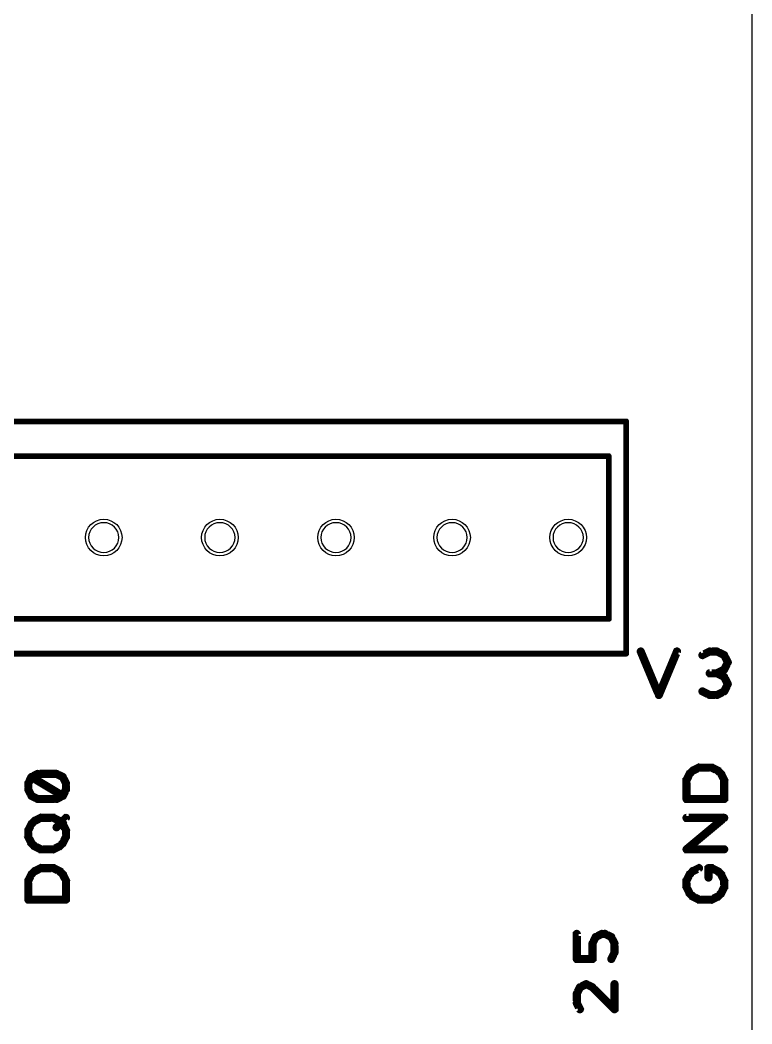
# Model space of a CAD drawing. Extents: x 1.5 to 98, y 12 to 104.4.
# Drawn here: x 81.99 to 98, y 60.48 to 82.44 of the extents above; entities that cross this region are included whole.
import ezdxf

# ---------------------------------------------------------------- set-up
doc = ezdxf.new("R2010")
doc.units = 0
doc.layers.get('0').update_dxf_attribs({"linetype": 'CONTINUOUS'})
for name, color, linetype in [('_BOARD', 254, 'CONTINUOUS'), ('_DRILL', 251, 'CONTINUOUS'), ('BOTTOM_SOLDER_MASK', 6, 'CONTINUOUS'), ('DOCUMENTATION1', 3, 'CONTINUOUS'), ('TOP_SILKSCREEN', 1, 'CONTINUOUS'), ('TOP_SOLDER_MASK', 2, 'CONTINUOUS')]:
    doc.layers.add(name, color=color, linetype=linetype)

# ---------------------------------------------------------------- blocks, each defined once
blk = doc.blocks.new('STYLE1')
at = {"const_width": 0.6}
blk.add_lwpolyline([(-0.3, 0, 1), (0.3, 0, 1)], format="xyb", close=True, dxfattribs=at)
blk = doc.blocks.new('_HOLE')
blk.add_circle((0, 0), 0.5)

msp = doc.modelspace()

# ---------------------------------------------------------------- linework, layer by layer
at = {"layer": '_BOARD', "color": 3}
msp.add_lwpolyline([(2.4, 12), (2.4, 104.4), (2.4, 104.4), (30.6, 104.4), (30.6, 104.4), (30.6, 98.4), (30.6, 98.4), (85.8, 98.4), (85.8, 98.4), (85.8, 104.4), (85.8, 104.4), (98, 104.4), (98, 104.4), (98, 12), (98, 12), (2.4, 12), (2.4, 12)], close=True, dxfattribs=at)
at = {"layer": 'DOCUMENTATION1', "color": 94}
msp.add_lwpolyline([(33.655, 73.66, 0.127, 0.127, 0), (95.25, 73.66, 0, 0, 0), (95.25, 73.66, 0.0635, 0.0635, 0), (95.25, 73.6282, 0.0635, 0.0635, 1), (95.25, 73.6918, 0, 0, 0), (95.2818, 73.66, 0.0635, 0.0635, 1), (95.2182, 73.66, 0, 0, 0), (95.25, 73.66, 0, 0, 0), (95.25, 73.66, 0.127, 0.127, 0), (95.25, 68.58, 0, 0, 0), (95.25, 68.58, 0.0635, 0.0635, 0), (95.2182, 68.58, 0.0635, 0.0635, 1), (95.2818, 68.58, 0, 0, 0), (95.25, 68.5482, 0.0635, 0.0635, 1), (95.25, 68.6118, 0, 0, 0), (95.25, 68.58, 0, 0, 0), (95.25, 68.58, 0.127, 0.127, 0), (33.655, 68.58, 0, 0, 0)], format="xyseb", dxfattribs=at)
at = {"layer": 'TOP_SILKSCREEN', "color": 135}
for points in [[(34.036, 72.898, 0.127, 0.127, 0), (94.869, 72.898, 0, 0, 0), (94.869, 72.898, 0.0635, 0.0635, 0), (94.869, 72.8662, 0.0635, 0.0635, 1), (94.869, 72.9298, 0, 0, 0), (94.9008, 72.898, 0.0635, 0.0635, 1), (94.8372, 72.898, 0, 0, 0), (94.869, 72.898, 0, 0, 0), (94.869, 72.898, 0.127, 0.127, 0), (94.869, 69.342, 0, 0, 0), (94.869, 69.342, 0.0635, 0.0635, 0), (94.8372, 69.342, 0.0635, 0.0635, 1), (94.9008, 69.342, 0, 0, 0), (94.869, 69.3102, 0.0635, 0.0635, 1), (94.869, 69.3738, 0, 0, 0), (94.869, 69.342, 0, 0, 0), (94.869, 69.342, 0.127, 0.127, 0), (34.036, 69.342, 0, 0, 0)], [(95.6086, 68.6447, 0.0889, 0.0889, 1), (95.5264, 68.6105, 0, 0, 0), (95.5675, 68.6276, 0, 0, 0), (95.5675, 68.6276, 0.1778, 0.1778, 0), (95.9644, 67.6751, 0.1778, 0.1778, 0), (95.9644, 67.6751, 0, 0, 0), (95.9644, 67.6751, 0.0889, 0.0889, 0), (95.9233, 67.658, 0.0889, 0.0889, 1), (96.0055, 67.6922, 0, 0, 0)], [(95.9233, 67.6922, 0.0889, 0.0889, 1), (96.0055, 67.658, 0, 0, 0), (95.9644, 67.6751, 0, 0, 0), (95.9644, 67.6751, 0.1778, 0.1778, 0), (96.3613, 68.6276, 0.1778, 0.1778, 0), (96.3613, 68.6276, 0, 0, 0), (96.3613, 68.6276, 0.0889, 0.0889, 0), (96.4024, 68.6105, 0.0889, 0.0889, 1), (96.3202, 68.6447, 0, 0, 0)], [(97.0955, 68.5878, 0.0889, 0.0889, 1), (97.0557, 68.6674, 0, 0, 0), (97.0756, 68.6276, 0, 0, 0), (97.0756, 68.6276, 0.1778, 0.1778, 0), (96.9169, 68.5483, 0.1778, 0.1778, 0), (96.9169, 68.5483, 0, 0, 0), (96.9169, 68.5483, 0.0889, 0.0889, 0), (96.897, 68.5881, 0.0889, 0.0889, 1), (96.9368, 68.5085, 0, 0, 0)], [(97.2344, 68.5831, 0.0889, 0.0889, 1), (97.2344, 68.6721, 0, 0, 0), (97.2344, 68.6276, 0, 0, 0), (97.2344, 68.6276, 0.1778, 0.1778, 0), (97.0756, 68.6276, 0.1778, 0.1778, 0), (97.0756, 68.6276, 0, 0, 0), (97.0756, 68.6276, 0.0889, 0.0889, 0), (97.0756, 68.6721, 0.0889, 0.0889, 1), (97.0756, 68.5831, 0, 0, 0)], [(97.3732, 68.5085, 0.0889, 0.0889, 1), (97.413, 68.5881, 0, 0, 0), (97.3931, 68.5483, 0, 0, 0), (97.3931, 68.5483, 0.1778, 0.1778, 0), (97.2344, 68.6276, 0.1778, 0.1778, 0), (97.2344, 68.6276, 0, 0, 0), (97.2344, 68.6276, 0.0889, 0.0889, 0), (97.2543, 68.6674, 0.0889, 0.0889, 1), (97.2145, 68.5878, 0, 0, 0)], [(97.4327, 68.3696, 0.0889, 0.0889, 1), (97.5123, 68.4094, 0, 0, 0), (97.4725, 68.3895, 0, 0, 0), (97.4725, 68.3895, 0.1778, 0.1778, 0), (97.3931, 68.5483, 0.1778, 0.1778, 0), (97.3931, 68.5483, 0, 0, 0), (97.3931, 68.5483, 0.0889, 0.0889, 0), (97.4329, 68.5682, 0.0889, 0.0889, 1), (97.3533, 68.5284, 0, 0, 0)], [(97.3533, 68.2507, 0.0889, 0.0889, 1), (97.4329, 68.2109, 0, 0, 0), (97.3931, 68.2308, 0, 0, 0), (97.3931, 68.2308, 0.1778, 0.1778, 0), (97.4725, 68.3895, 0.1778, 0.1778, 0), (97.4725, 68.3895, 0, 0, 0), (97.4725, 68.3895, 0.0889, 0.0889, 0), (97.5123, 68.3696, 0.0889, 0.0889, 1), (97.4327, 68.4094, 0, 0, 0)], [(97.2145, 68.1912, 0.0889, 0.0889, 1), (97.2543, 68.1116, 0, 0, 0), (97.2344, 68.1514, 0, 0, 0), (97.2344, 68.1514, 0.1778, 0.1778, 0), (97.3931, 68.2308, 0.1778, 0.1778, 0), (97.3931, 68.2308, 0, 0, 0), (97.3931, 68.2308, 0.0889, 0.0889, 0), (97.413, 68.191, 0.0889, 0.0889, 1), (97.3732, 68.2706, 0, 0, 0)], [(97.2344, 68.1069, 0.0889, 0.0889, 1), (97.2344, 68.1959, 0, 0, 0), (97.2344, 68.1514, 0, 0, 0), (97.2344, 68.1514, 0.1778, 0.1778, 0), (97.0756, 68.1514, 0.1778, 0.1778, 0), (97.0756, 68.1514, 0, 0, 0), (97.0756, 68.1514, 0.0889, 0.0889, 0), (97.0756, 68.1959, 0.0889, 0.0889, 1), (97.0756, 68.1069, 0, 0, 0)], [(97.3732, 68.0322, 0.0889, 0.0889, 1), (97.413, 68.1118, 0, 0, 0), (97.3931, 68.072, 0, 0, 0), (97.3931, 68.072, 0.1778, 0.1778, 0), (97.2344, 68.1514, 0.1778, 0.1778, 0), (97.2344, 68.1514, 0, 0, 0), (97.2344, 68.1514, 0.0889, 0.0889, 0), (97.2543, 68.1912, 0.0889, 0.0889, 1), (97.2145, 68.1116, 0, 0, 0)], [(97.4327, 67.8934, 0.0889, 0.0889, 1), (97.5123, 67.9332, 0, 0, 0), (97.4725, 67.9133, 0, 0, 0), (97.4725, 67.9133, 0.1778, 0.1778, 0), (97.3931, 68.072, 0.1778, 0.1778, 0), (97.3931, 68.072, 0, 0, 0), (97.3931, 68.072, 0.0889, 0.0889, 0), (97.4329, 68.0919, 0.0889, 0.0889, 1), (97.3533, 68.0521, 0, 0, 0)], [(96.9368, 67.7943, 0.0889, 0.0889, 1), (96.897, 67.7147, 0, 0, 0), (96.9169, 67.7545, 0, 0, 0), (96.9169, 67.7545, 0.1778, 0.1778, 0), (97.0756, 67.6751, 0.1778, 0.1778, 0), (97.0756, 67.6751, 0, 0, 0), (97.0756, 67.6751, 0.0889, 0.0889, 0), (97.0557, 67.6353, 0.0889, 0.0889, 1), (97.0955, 67.7149, 0, 0, 0)], [(97.2145, 67.7149, 0.0889, 0.0889, 1), (97.2543, 67.6353, 0, 0, 0), (97.2344, 67.6751, 0, 0, 0), (97.2344, 67.6751, 0.1778, 0.1778, 0), (97.3931, 67.7545, 0.1778, 0.1778, 0), (97.3931, 67.7545, 0, 0, 0), (97.3931, 67.7545, 0.0889, 0.0889, 0), (97.413, 67.7147, 0.0889, 0.0889, 1), (97.3732, 67.7943, 0, 0, 0)], [(97.3533, 67.7744, 0.0889, 0.0889, 1), (97.4329, 67.7346, 0, 0, 0), (97.3931, 67.7545, 0, 0, 0), (97.3931, 67.7545, 0.1778, 0.1778, 0), (97.4725, 67.9133, 0.1778, 0.1778, 0), (97.4725, 67.9133, 0, 0, 0), (97.4725, 67.9133, 0.0889, 0.0889, 0), (97.5123, 67.8934, 0.0889, 0.0889, 1), (97.4327, 67.9332, 0, 0, 0)], [(97.0756, 67.7196, 0.0889, 0.0889, 1), (97.0756, 67.6306, 0, 0, 0), (97.0756, 67.6751, 0, 0, 0), (97.0756, 67.6751, 0.1778, 0.1778, 0), (97.2344, 67.6751, 0.1778, 0.1778, 0), (97.2344, 67.6751, 0, 0, 0), (97.2344, 67.6751, 0.0889, 0.0889, 0), (97.2344, 67.6306, 0.0889, 0.0889, 1), (97.2344, 67.7196, 0, 0, 0)], [(96.606, 65.9815, 0.0889, 0.0889, 1), (96.669, 65.9185, 0, 0, 0), (96.6375, 65.95, 0, 0, 0), (96.6375, 65.95, 0.1778, 0.1778, 0), (96.7062, 66.0188, 0.1778, 0.1778, 0), (96.7062, 66.0188, 0, 0, 0), (96.7062, 66.0188, 0.0889, 0.0889, 0), (96.7377, 65.9873, 0.0889, 0.0889, 1), (96.6747, 66.0503, 0, 0, 0)], [(96.6863, 66.0586, 0.0889, 0.0889, 1), (96.7261, 65.979, 0, 0, 0), (96.7062, 66.0188, 0, 0, 0), (96.7062, 66.0188, 0.1778, 0.1778, 0), (96.8437, 66.0875, 0.1778, 0.1778, 0), (96.8437, 66.0875, 0, 0, 0), (96.8437, 66.0875, 0.0889, 0.0889, 0), (96.8636, 66.0477, 0.0889, 0.0889, 1), (96.8238, 66.1273, 0, 0, 0)], [(96.8437, 66.132, 0.0889, 0.0889, 1), (96.8437, 66.043, 0, 0, 0), (96.8437, 66.0875, 0, 0, 0), (96.8437, 66.0875, 0.1778, 0.1778, 0), (97.1187, 66.0875, 0.1778, 0.1778, 0), (97.1187, 66.0875, 0, 0, 0), (97.1187, 66.0875, 0.0889, 0.0889, 0), (97.1187, 66.043, 0.0889, 0.0889, 1), (97.1187, 66.132, 0, 0, 0)], [(97.1386, 66.1273, 0.0889, 0.0889, 1), (97.0988, 66.0477, 0, 0, 0), (97.1187, 66.0875, 0, 0, 0), (97.1187, 66.0875, 0.1778, 0.1778, 0), (97.2562, 66.0188, 0.1778, 0.1778, 0), (97.2562, 66.0188, 0, 0, 0), (97.2562, 66.0188, 0.0889, 0.0889, 0), (97.2363, 65.979, 0.0889, 0.0889, 1), (97.2761, 66.0586, 0, 0, 0)], [(97.2877, 66.0503, 0.0889, 0.0889, 1), (97.2247, 65.9873, 0, 0, 0), (97.2562, 66.0188, 0, 0, 0), (97.2562, 66.0188, 0.1778, 0.1778, 0), (97.325, 65.95, 0.1778, 0.1778, 0), (97.325, 65.95, 0, 0, 0), (97.325, 65.95, 0.0889, 0.0889, 0), (97.2935, 65.9185, 0.0889, 0.0889, 1), (97.3565, 65.9815, 0, 0, 0)], [(82.2773, 65.8614, 0.0889, 0.0889, 1), (82.1977, 65.9012, 0, 0, 0), (82.2375, 65.8813, 0, 0, 0), (82.2375, 65.8813, 0.1778, 0.1778, 0), (82.1687, 65.7438, 0.1778, 0.1778, 0), (82.1687, 65.7438, 0, 0, 0), (82.1687, 65.7438, 0.0889, 0.0889, 0), (82.1289, 65.7637, 0.0889, 0.0889, 1), (82.2085, 65.7239, 0, 0, 0)], [(82.3949, 65.9102, 0.0889, 0.0889, 1), (82.3551, 65.9898, 0, 0, 0), (82.375, 65.95, 0, 0, 0), (82.375, 65.95, 0.1778, 0.1778, 0), (82.2375, 65.8813, 0.1778, 0.1778, 0), (82.2375, 65.8813, 0, 0, 0), (82.2375, 65.8813, 0.0889, 0.0889, 0), (82.2176, 65.9211, 0.0889, 0.0889, 1), (82.2574, 65.8415, 0, 0, 0)], [(82.9021, 65.4306, 0.0889, 0.0889, 1), (82.9479, 65.507, 0, 0, 0), (82.925, 65.4688, 0, 0, 0), (82.925, 65.4688, 0.1778, 0.1778, 0), (82.2375, 65.8813, 0.1778, 0.1778, 0), (82.2375, 65.8813, 0, 0, 0), (82.2375, 65.8813, 0.0889, 0.0889, 0), (82.2604, 65.9195, 0.0889, 0.0889, 1), (82.2146, 65.8431, 0, 0, 0)], [(82.7875, 65.9055, 0.0889, 0.0889, 1), (82.7875, 65.9945, 0, 0, 0), (82.7875, 65.95, 0, 0, 0), (82.7875, 65.95, 0.1778, 0.1778, 0), (82.375, 65.95, 0.1778, 0.1778, 0), (82.375, 65.95, 0, 0, 0), (82.375, 65.95, 0.0889, 0.0889, 0), (82.375, 65.9945, 0.0889, 0.0889, 1), (82.375, 65.9055, 0, 0, 0)], [(82.9051, 65.8415, 0.0889, 0.0889, 1), (82.9449, 65.9211, 0, 0, 0), (82.925, 65.8813, 0, 0, 0), (82.925, 65.8813, 0.1778, 0.1778, 0), (82.7875, 65.95, 0.1778, 0.1778, 0), (82.7875, 65.95, 0, 0, 0), (82.7875, 65.95, 0.0889, 0.0889, 0), (82.8074, 65.9898, 0.0889, 0.0889, 1), (82.7676, 65.9102, 0, 0, 0)], [(82.9539, 65.7239, 0.0889, 0.0889, 1), (83.0335, 65.7637, 0, 0, 0), (82.9937, 65.7438, 0, 0, 0), (82.9937, 65.7438, 0.1778, 0.1778, 0), (82.925, 65.8813, 0.1778, 0.1778, 0), (82.925, 65.8813, 0, 0, 0), (82.925, 65.8813, 0.0889, 0.0889, 0), (82.9648, 65.9012, 0.0889, 0.0889, 1), (82.8852, 65.8614, 0, 0, 0)], [(96.5289, 65.8324, 0.0889, 0.0889, 1), (96.6085, 65.7926, 0, 0, 0), (96.5687, 65.8125, 0, 0, 0), (96.5687, 65.8125, 0.1778, 0.1778, 0), (96.6375, 65.95, 0.1778, 0.1778, 0), (96.6375, 65.95, 0, 0, 0), (96.6375, 65.95, 0.0889, 0.0889, 0), (96.6773, 65.9301, 0.0889, 0.0889, 1), (96.5977, 65.9699, 0, 0, 0)], [(96.5242, 65.4, 0.0889, 0.0889, 1), (96.6132, 65.4, 0, 0, 0), (96.5687, 65.4, 0, 0, 0), (96.5687, 65.4, 0.1778, 0.1778, 0), (96.5687, 65.8125, 0.1778, 0.1778, 0), (96.5687, 65.8125, 0, 0, 0), (96.5687, 65.8125, 0.0889, 0.0889, 0), (96.6132, 65.8125, 0.0889, 0.0889, 1), (96.5242, 65.8125, 0, 0, 0)], [(97.3648, 65.9699, 0.0889, 0.0889, 1), (97.2852, 65.9301, 0, 0, 0), (97.325, 65.95, 0, 0, 0), (97.325, 65.95, 0.1778, 0.1778, 0), (97.3937, 65.8125, 0.1778, 0.1778, 0), (97.3937, 65.8125, 0, 0, 0), (97.3937, 65.8125, 0.0889, 0.0889, 0), (97.3539, 65.7926, 0.0889, 0.0889, 1), (97.4335, 65.8324, 0, 0, 0)], [(97.4382, 65.8125, 0.0889, 0.0889, 1), (97.3492, 65.8125, 0, 0, 0), (97.3937, 65.8125, 0, 0, 0), (97.3937, 65.8125, 0.1778, 0.1778, 0), (97.3937, 65.4, 0.1778, 0.1778, 0), (97.3937, 65.4, 0, 0, 0), (97.3937, 65.4, 0.0889, 0.0889, 0), (97.3492, 65.4, 0.0889, 0.0889, 1), (97.4382, 65.4, 0, 0, 0)], [(82.2132, 65.7438, 0.0889, 0.0889, 1), (82.1242, 65.7438, 0, 0, 0), (82.1687, 65.7438, 0, 0, 0), (82.1687, 65.7438, 0.1778, 0.1778, 0), (82.1687, 65.6063, 0.1778, 0.1778, 0), (82.1687, 65.6063, 0, 0, 0), (82.1687, 65.6063, 0.0889, 0.0889, 0), (82.1242, 65.6063, 0.0889, 0.0889, 1), (82.2132, 65.6063, 0, 0, 0)], [(82.2085, 65.6262, 0.0889, 0.0889, 1), (82.1289, 65.5864, 0, 0, 0), (82.1687, 65.6063, 0, 0, 0), (82.1687, 65.6063, 0.1778, 0.1778, 0), (82.2375, 65.4688, 0.1778, 0.1778, 0), (82.2375, 65.4688, 0, 0, 0), (82.2375, 65.4688, 0.0889, 0.0889, 0), (82.1977, 65.4489, 0.0889, 0.0889, 1), (82.2773, 65.4887, 0, 0, 0)], [(82.8852, 65.4887, 0.0889, 0.0889, 1), (82.9648, 65.4489, 0, 0, 0), (82.925, 65.4688, 0, 0, 0), (82.925, 65.4688, 0.1778, 0.1778, 0), (82.9937, 65.6063, 0.1778, 0.1778, 0), (82.9937, 65.6063, 0, 0, 0), (82.9937, 65.6063, 0.0889, 0.0889, 0), (83.0335, 65.5864, 0.0889, 0.0889, 1), (82.9539, 65.6262, 0, 0, 0)], [(82.9492, 65.6063, 0.0889, 0.0889, 1), (83.0382, 65.6063, 0, 0, 0), (82.9937, 65.6063, 0, 0, 0), (82.9937, 65.6063, 0.1778, 0.1778, 0), (82.9937, 65.7438, 0.1778, 0.1778, 0), (82.9937, 65.7438, 0, 0, 0), (82.9937, 65.7438, 0.0889, 0.0889, 0), (83.0382, 65.7438, 0.0889, 0.0889, 1), (82.9492, 65.7438, 0, 0, 0)], [(82.2574, 65.5086, 0.0889, 0.0889, 1), (82.2176, 65.429, 0, 0, 0), (82.2375, 65.4688, 0, 0, 0), (82.2375, 65.4688, 0.1778, 0.1778, 0), (82.375, 65.4, 0.1778, 0.1778, 0), (82.375, 65.4, 0, 0, 0), (82.375, 65.4, 0.0889, 0.0889, 0), (82.3551, 65.3602, 0.0889, 0.0889, 1), (82.3949, 65.4398, 0, 0, 0)], [(82.375, 65.4445, 0.0889, 0.0889, 1), (82.375, 65.3555, 0, 0, 0), (82.375, 65.4, 0, 0, 0), (82.375, 65.4, 0.1778, 0.1778, 0), (82.7875, 65.4, 0.1778, 0.1778, 0), (82.7875, 65.4, 0, 0, 0), (82.7875, 65.4, 0.0889, 0.0889, 0), (82.7875, 65.3555, 0.0889, 0.0889, 1), (82.7875, 65.4445, 0, 0, 0)], [(82.7676, 65.4398, 0.0889, 0.0889, 1), (82.8074, 65.3602, 0, 0, 0), (82.7875, 65.4, 0, 0, 0), (82.7875, 65.4, 0.1778, 0.1778, 0), (82.925, 65.4688, 0.1778, 0.1778, 0), (82.925, 65.4688, 0, 0, 0), (82.925, 65.4688, 0.0889, 0.0889, 0), (82.9449, 65.429, 0.0889, 0.0889, 1), (82.9051, 65.5086, 0, 0, 0)], [(97.3937, 65.3555, 0.0889, 0.0889, 1), (97.3937, 65.4445, 0, 0, 0), (97.3937, 65.4, 0, 0, 0), (97.3937, 65.4, 0.1778, 0.1778, 0), (96.5687, 65.4, 0.1778, 0.1778, 0), (96.5687, 65.4, 0, 0, 0), (96.5687, 65.4, 0.0889, 0.0889, 0), (96.5687, 65.4445, 0.0889, 0.0889, 1), (96.5687, 65.3555, 0, 0, 0)], [(82.206, 64.8815, 0.0889, 0.0889, 1), (82.269, 64.8185, 0, 0, 0), (82.2375, 64.85, 0, 0, 0), (82.2375, 64.85, 0.1778, 0.1778, 0), (82.3062, 64.9188, 0.1778, 0.1778, 0), (82.3062, 64.9188, 0, 0, 0), (82.3062, 64.9188, 0.0889, 0.0889, 0), (82.3377, 64.8873, 0.0889, 0.0889, 1), (82.2747, 64.9503, 0, 0, 0)], [(82.2863, 64.9586, 0.0889, 0.0889, 1), (82.3261, 64.879, 0, 0, 0), (82.3062, 64.9188, 0, 0, 0), (82.3062, 64.9188, 0.1778, 0.1778, 0), (82.4437, 64.9875, 0.1778, 0.1778, 0), (82.4437, 64.9875, 0, 0, 0), (82.4437, 64.9875, 0.0889, 0.0889, 0), (82.4636, 64.9477, 0.0889, 0.0889, 1), (82.4238, 65.0273, 0, 0, 0)], [(82.4437, 65.032, 0.0889, 0.0889, 1), (82.4437, 64.943, 0, 0, 0), (82.4437, 64.9875, 0, 0, 0), (82.4437, 64.9875, 0.1778, 0.1778, 0), (82.7187, 64.9875, 0.1778, 0.1778, 0), (82.7187, 64.9875, 0, 0, 0), (82.7187, 64.9875, 0.0889, 0.0889, 0), (82.7187, 64.943, 0.0889, 0.0889, 1), (82.7187, 65.032, 0, 0, 0)], [(82.7386, 65.0273, 0.0889, 0.0889, 1), (82.6988, 64.9477, 0, 0, 0), (82.7187, 64.9875, 0, 0, 0), (82.7187, 64.9875, 0.1778, 0.1778, 0), (82.8562, 64.9188, 0.1778, 0.1778, 0), (82.8562, 64.9188, 0, 0, 0), (82.8562, 64.9188, 0.0889, 0.0889, 0), (82.8363, 64.879, 0.0889, 0.0889, 1), (82.8761, 64.9586, 0, 0, 0)], [(82.756, 64.8128, 0.0889, 0.0889, 1), (82.819, 64.7498, 0, 0, 0), (82.7875, 64.7813, 0, 0, 0), (82.7875, 64.7813, 0.1778, 0.1778, 0), (82.9937, 64.9875, 0.1778, 0.1778, 0), (82.9937, 64.9875, 0, 0, 0), (82.9937, 64.9875, 0.0889, 0.0889, 0), (83.0252, 64.956, 0.0889, 0.0889, 1), (82.9622, 65.019, 0, 0, 0)], [(82.8877, 64.9503, 0.0889, 0.0889, 1), (82.8247, 64.8873, 0, 0, 0), (82.8562, 64.9188, 0, 0, 0), (82.8562, 64.9188, 0.1778, 0.1778, 0), (82.925, 64.85, 0.1778, 0.1778, 0), (82.925, 64.85, 0, 0, 0), (82.925, 64.85, 0.0889, 0.0889, 0), (82.8935, 64.8185, 0.0889, 0.0889, 1), (82.9565, 64.8815, 0, 0, 0)], [(96.5402, 64.3342, 0.0889, 0.0889, 1), (96.5972, 64.2658, 0, 0, 0), (96.5687, 64.3, 0, 0, 0), (96.5687, 64.3, 0.1778, 0.1778, 0), (97.3937, 64.9875, 0.1778, 0.1778, 0), (97.3937, 64.9875, 0, 0, 0), (97.3937, 64.9875, 0.0889, 0.0889, 0), (97.4222, 64.9533, 0.0889, 0.0889, 1), (97.3652, 65.0217, 0, 0, 0)], [(97.3937, 64.943, 0.0889, 0.0889, 1), (97.3937, 65.032, 0, 0, 0), (97.3937, 64.9875, 0, 0, 0), (97.3937, 64.9875, 0.1778, 0.1778, 0), (96.5687, 64.9875, 0.1778, 0.1778, 0), (96.5687, 64.9875, 0, 0, 0), (96.5687, 64.9875, 0.0889, 0.0889, 0), (96.5687, 65.032, 0.0889, 0.0889, 1), (96.5687, 64.943, 0, 0, 0)], [(82.1289, 64.7324, 0.0889, 0.0889, 1), (82.2085, 64.6926, 0, 0, 0), (82.1687, 64.7125, 0, 0, 0), (82.1687, 64.7125, 0.1778, 0.1778, 0), (82.2375, 64.85, 0.1778, 0.1778, 0), (82.2375, 64.85, 0, 0, 0), (82.2375, 64.85, 0.0889, 0.0889, 0), (82.2773, 64.8301, 0.0889, 0.0889, 1), (82.1977, 64.8699, 0, 0, 0)], [(82.1242, 64.575, 0.0889, 0.0889, 1), (82.2132, 64.575, 0, 0, 0), (82.1687, 64.575, 0, 0, 0), (82.1687, 64.575, 0.1778, 0.1778, 0), (82.1687, 64.7125, 0.1778, 0.1778, 0), (82.1687, 64.7125, 0, 0, 0), (82.1687, 64.7125, 0.0889, 0.0889, 0), (82.2132, 64.7125, 0.0889, 0.0889, 1), (82.1242, 64.7125, 0, 0, 0)], [(82.9648, 64.8699, 0.0889, 0.0889, 1), (82.8852, 64.8301, 0, 0, 0), (82.925, 64.85, 0, 0, 0), (82.925, 64.85, 0.1778, 0.1778, 0), (82.9937, 64.7125, 0.1778, 0.1778, 0), (82.9937, 64.7125, 0, 0, 0), (82.9937, 64.7125, 0.0889, 0.0889, 0), (82.9539, 64.6926, 0.0889, 0.0889, 1), (83.0335, 64.7324, 0, 0, 0)], [(83.0382, 64.7125, 0.0889, 0.0889, 1), (82.9492, 64.7125, 0, 0, 0), (82.9937, 64.7125, 0, 0, 0), (82.9937, 64.7125, 0.1778, 0.1778, 0), (82.9937, 64.575, 0.1778, 0.1778, 0), (82.9937, 64.575, 0, 0, 0), (82.9937, 64.575, 0.0889, 0.0889, 0), (82.9492, 64.575, 0.0889, 0.0889, 1), (83.0382, 64.575, 0, 0, 0)], [(82.1977, 64.4176, 0.0889, 0.0889, 1), (82.2773, 64.4574, 0, 0, 0), (82.2375, 64.4375, 0, 0, 0), (82.2375, 64.4375, 0.1778, 0.1778, 0), (82.1687, 64.575, 0.1778, 0.1778, 0), (82.1687, 64.575, 0, 0, 0), (82.1687, 64.575, 0.0889, 0.0889, 0), (82.2085, 64.5949, 0.0889, 0.0889, 1), (82.1289, 64.5551, 0, 0, 0)], [(82.2747, 64.3373, 0.0889, 0.0889, 1), (82.3377, 64.4003, 0, 0, 0), (82.3062, 64.3688, 0, 0, 0), (82.3062, 64.3688, 0.1778, 0.1778, 0), (82.2375, 64.4375, 0.1778, 0.1778, 0), (82.2375, 64.4375, 0, 0, 0), (82.2375, 64.4375, 0.0889, 0.0889, 0), (82.269, 64.469, 0.0889, 0.0889, 1), (82.206, 64.406, 0, 0, 0)], [(82.9565, 64.406, 0.0889, 0.0889, 1), (82.8935, 64.469, 0, 0, 0), (82.925, 64.4375, 0, 0, 0), (82.925, 64.4375, 0.1778, 0.1778, 0), (82.8562, 64.3688, 0.1778, 0.1778, 0), (82.8562, 64.3688, 0, 0, 0), (82.8562, 64.3688, 0.0889, 0.0889, 0), (82.8247, 64.4003, 0.0889, 0.0889, 1), (82.8877, 64.3373, 0, 0, 0)], [(83.0335, 64.5551, 0.0889, 0.0889, 1), (82.9539, 64.5949, 0, 0, 0), (82.9937, 64.575, 0, 0, 0), (82.9937, 64.575, 0.1778, 0.1778, 0), (82.925, 64.4375, 0.1778, 0.1778, 0), (82.925, 64.4375, 0, 0, 0), (82.925, 64.4375, 0.0889, 0.0889, 0), (82.8852, 64.4574, 0.0889, 0.0889, 1), (82.9648, 64.4176, 0, 0, 0)], [(82.4238, 64.2602, 0.0889, 0.0889, 1), (82.4636, 64.3398, 0, 0, 0), (82.4437, 64.3, 0, 0, 0), (82.4437, 64.3, 0.1778, 0.1778, 0), (82.3062, 64.3688, 0.1778, 0.1778, 0), (82.3062, 64.3688, 0, 0, 0), (82.3062, 64.3688, 0.0889, 0.0889, 0), (82.3261, 64.4086, 0.0889, 0.0889, 1), (82.2863, 64.329, 0, 0, 0)], [(82.7187, 64.2555, 0.0889, 0.0889, 1), (82.7187, 64.3445, 0, 0, 0), (82.7187, 64.3, 0, 0, 0), (82.7187, 64.3, 0.1778, 0.1778, 0), (82.4437, 64.3, 0.1778, 0.1778, 0), (82.4437, 64.3, 0, 0, 0), (82.4437, 64.3, 0.0889, 0.0889, 0), (82.4437, 64.3445, 0.0889, 0.0889, 1), (82.4437, 64.2555, 0, 0, 0)], [(82.8761, 64.329, 0.0889, 0.0889, 1), (82.8363, 64.4086, 0, 0, 0), (82.8562, 64.3688, 0, 0, 0), (82.8562, 64.3688, 0.1778, 0.1778, 0), (82.7187, 64.3, 0.1778, 0.1778, 0), (82.7187, 64.3, 0, 0, 0), (82.7187, 64.3, 0.0889, 0.0889, 0), (82.6988, 64.3398, 0.0889, 0.0889, 1), (82.7386, 64.2602, 0, 0, 0)], [(97.3937, 64.2555, 0.0889, 0.0889, 1), (97.3937, 64.3445, 0, 0, 0), (97.3937, 64.3, 0, 0, 0), (97.3937, 64.3, 0.1778, 0.1778, 0), (96.5687, 64.3, 0.1778, 0.1778, 0), (96.5687, 64.3, 0, 0, 0), (96.5687, 64.3, 0.0889, 0.0889, 0), (96.5687, 64.3445, 0.0889, 0.0889, 1), (96.5687, 64.2555, 0, 0, 0)], [(82.206, 63.7815, 0.0889, 0.0889, 1), (82.269, 63.7185, 0, 0, 0), (82.2375, 63.75, 0, 0, 0), (82.2375, 63.75, 0.1778, 0.1778, 0), (82.3062, 63.8188, 0.1778, 0.1778, 0), (82.3062, 63.8188, 0, 0, 0), (82.3062, 63.8188, 0.0889, 0.0889, 0), (82.3377, 63.7873, 0.0889, 0.0889, 1), (82.2747, 63.8503, 0, 0, 0)], [(82.2863, 63.8586, 0.0889, 0.0889, 1), (82.3261, 63.779, 0, 0, 0), (82.3062, 63.8188, 0, 0, 0), (82.3062, 63.8188, 0.1778, 0.1778, 0), (82.4437, 63.8875, 0.1778, 0.1778, 0), (82.4437, 63.8875, 0, 0, 0), (82.4437, 63.8875, 0.0889, 0.0889, 0), (82.4636, 63.8477, 0.0889, 0.0889, 1), (82.4238, 63.9273, 0, 0, 0)], [(82.4437, 63.932, 0.0889, 0.0889, 1), (82.4437, 63.843, 0, 0, 0), (82.4437, 63.8875, 0, 0, 0), (82.4437, 63.8875, 0.1778, 0.1778, 0), (82.7187, 63.8875, 0.1778, 0.1778, 0), (82.7187, 63.8875, 0, 0, 0), (82.7187, 63.8875, 0.0889, 0.0889, 0), (82.7187, 63.843, 0.0889, 0.0889, 1), (82.7187, 63.932, 0, 0, 0)], [(82.7386, 63.9273, 0.0889, 0.0889, 1), (82.6988, 63.8477, 0, 0, 0), (82.7187, 63.8875, 0, 0, 0), (82.7187, 63.8875, 0.1778, 0.1778, 0), (82.8562, 63.8188, 0.1778, 0.1778, 0), (82.8562, 63.8188, 0, 0, 0), (82.8562, 63.8188, 0.0889, 0.0889, 0), (82.8363, 63.779, 0.0889, 0.0889, 1), (82.8761, 63.8586, 0, 0, 0)], [(82.8877, 63.8503, 0.0889, 0.0889, 1), (82.8247, 63.7873, 0, 0, 0), (82.8562, 63.8188, 0, 0, 0), (82.8562, 63.8188, 0.1778, 0.1778, 0), (82.925, 63.75, 0.1778, 0.1778, 0), (82.925, 63.75, 0, 0, 0), (82.925, 63.75, 0.0889, 0.0889, 0), (82.8935, 63.7185, 0.0889, 0.0889, 1), (82.9565, 63.7815, 0, 0, 0)], [(96.606, 63.7815, 0.0889, 0.0889, 1), (96.669, 63.7185, 0, 0, 0), (96.6375, 63.75, 0, 0, 0), (96.6375, 63.75, 0.1778, 0.1778, 0), (96.7062, 63.8188, 0.1778, 0.1778, 0), (96.7062, 63.8188, 0, 0, 0), (96.7062, 63.8188, 0.0889, 0.0889, 0), (96.7377, 63.7873, 0.0889, 0.0889, 1), (96.6747, 63.8503, 0, 0, 0)], [(96.6863, 63.8586, 0.0889, 0.0889, 1), (96.7261, 63.779, 0, 0, 0), (96.7062, 63.8188, 0, 0, 0), (96.7062, 63.8188, 0.1778, 0.1778, 0), (96.8437, 63.8875, 0.1778, 0.1778, 0), (96.8437, 63.8875, 0, 0, 0), (96.8437, 63.8875, 0.0889, 0.0889, 0), (96.8636, 63.8477, 0.0889, 0.0889, 1), (96.8238, 63.9273, 0, 0, 0)], [(97.0055, 63.6813, 0.0889, 0.0889, 1), (97.0945, 63.6813, 0, 0, 0), (97.05, 63.6813, 0, 0, 0), (97.05, 63.6813, 0.1778, 0.1778, 0), (97.05, 63.8875, 0.1778, 0.1778, 0), (97.05, 63.8875, 0, 0, 0), (97.05, 63.8875, 0.0889, 0.0889, 0), (97.0945, 63.8875, 0.0889, 0.0889, 1), (97.0055, 63.8875, 0, 0, 0)], [(97.05, 63.932, 0.0889, 0.0889, 1), (97.05, 63.843, 0, 0, 0), (97.05, 63.8875, 0, 0, 0), (97.05, 63.8875, 0.1778, 0.1778, 0), (97.1187, 63.8875, 0.1778, 0.1778, 0), (97.1187, 63.8875, 0, 0, 0), (97.1187, 63.8875, 0.0889, 0.0889, 0), (97.1187, 63.843, 0.0889, 0.0889, 1), (97.1187, 63.932, 0, 0, 0)], [(97.1386, 63.9273, 0.0889, 0.0889, 1), (97.0988, 63.8477, 0, 0, 0), (97.1187, 63.8875, 0, 0, 0), (97.1187, 63.8875, 0.1778, 0.1778, 0), (97.2562, 63.8188, 0.1778, 0.1778, 0), (97.2562, 63.8188, 0, 0, 0), (97.2562, 63.8188, 0.0889, 0.0889, 0), (97.2363, 63.779, 0.0889, 0.0889, 1), (97.2761, 63.8586, 0, 0, 0)], [(97.2877, 63.8503, 0.0889, 0.0889, 1), (97.2247, 63.7873, 0, 0, 0), (97.2562, 63.8188, 0, 0, 0), (97.2562, 63.8188, 0.1778, 0.1778, 0), (97.325, 63.75, 0.1778, 0.1778, 0), (97.325, 63.75, 0, 0, 0), (97.325, 63.75, 0.0889, 0.0889, 0), (97.2935, 63.7185, 0.0889, 0.0889, 1), (97.3565, 63.7815, 0, 0, 0)], [(82.1289, 63.6324, 0.0889, 0.0889, 1), (82.2085, 63.5926, 0, 0, 0), (82.1687, 63.6125, 0, 0, 0), (82.1687, 63.6125, 0.1778, 0.1778, 0), (82.2375, 63.75, 0.1778, 0.1778, 0), (82.2375, 63.75, 0, 0, 0), (82.2375, 63.75, 0.0889, 0.0889, 0), (82.2773, 63.7301, 0.0889, 0.0889, 1), (82.1977, 63.7699, 0, 0, 0)], [(82.1242, 63.2, 0.0889, 0.0889, 1), (82.2132, 63.2, 0, 0, 0), (82.1687, 63.2, 0, 0, 0), (82.1687, 63.2, 0.1778, 0.1778, 0), (82.1687, 63.6125, 0.1778, 0.1778, 0), (82.1687, 63.6125, 0, 0, 0), (82.1687, 63.6125, 0.0889, 0.0889, 0), (82.2132, 63.6125, 0.0889, 0.0889, 1), (82.1242, 63.6125, 0, 0, 0)], [(82.9648, 63.7699, 0.0889, 0.0889, 1), (82.8852, 63.7301, 0, 0, 0), (82.925, 63.75, 0, 0, 0), (82.925, 63.75, 0.1778, 0.1778, 0), (82.9937, 63.6125, 0.1778, 0.1778, 0), (82.9937, 63.6125, 0, 0, 0), (82.9937, 63.6125, 0.0889, 0.0889, 0), (82.9539, 63.5926, 0.0889, 0.0889, 1), (83.0335, 63.6324, 0, 0, 0)], [(83.0382, 63.6125, 0.0889, 0.0889, 1), (82.9492, 63.6125, 0, 0, 0), (82.9937, 63.6125, 0, 0, 0), (82.9937, 63.6125, 0.1778, 0.1778, 0), (82.9937, 63.2, 0.1778, 0.1778, 0), (82.9937, 63.2, 0, 0, 0), (82.9937, 63.2, 0.0889, 0.0889, 0), (82.9492, 63.2, 0.0889, 0.0889, 1), (83.0382, 63.2, 0, 0, 0)], [(96.5289, 63.6324, 0.0889, 0.0889, 1), (96.6085, 63.5926, 0, 0, 0), (96.5687, 63.6125, 0, 0, 0), (96.5687, 63.6125, 0.1778, 0.1778, 0), (96.6375, 63.75, 0.1778, 0.1778, 0), (96.6375, 63.75, 0, 0, 0), (96.6375, 63.75, 0.0889, 0.0889, 0), (96.6773, 63.7301, 0.0889, 0.0889, 1), (96.5977, 63.7699, 0, 0, 0)], [(96.5242, 63.475, 0.0889, 0.0889, 1), (96.6132, 63.475, 0, 0, 0), (96.5687, 63.475, 0, 0, 0), (96.5687, 63.475, 0.1778, 0.1778, 0), (96.5687, 63.6125, 0.1778, 0.1778, 0), (96.5687, 63.6125, 0, 0, 0), (96.5687, 63.6125, 0.0889, 0.0889, 0), (96.6132, 63.6125, 0.0889, 0.0889, 1), (96.5242, 63.6125, 0, 0, 0)], [(97.3648, 63.7699, 0.0889, 0.0889, 1), (97.2852, 63.7301, 0, 0, 0), (97.325, 63.75, 0, 0, 0), (97.325, 63.75, 0.1778, 0.1778, 0), (97.3937, 63.6125, 0.1778, 0.1778, 0), (97.3937, 63.6125, 0, 0, 0), (97.3937, 63.6125, 0.0889, 0.0889, 0), (97.3539, 63.5926, 0.0889, 0.0889, 1), (97.4335, 63.6324, 0, 0, 0)], [(97.4382, 63.6125, 0.0889, 0.0889, 1), (97.3492, 63.6125, 0, 0, 0), (97.3937, 63.6125, 0, 0, 0), (97.3937, 63.6125, 0.1778, 0.1778, 0), (97.3937, 63.475, 0.1778, 0.1778, 0), (97.3937, 63.475, 0, 0, 0), (97.3937, 63.475, 0.0889, 0.0889, 0), (97.3492, 63.475, 0.0889, 0.0889, 1), (97.4382, 63.475, 0, 0, 0)], [(96.5977, 63.3176, 0.0889, 0.0889, 1), (96.6773, 63.3574, 0, 0, 0), (96.6375, 63.3375, 0, 0, 0), (96.6375, 63.3375, 0.1778, 0.1778, 0), (96.5687, 63.475, 0.1778, 0.1778, 0), (96.5687, 63.475, 0, 0, 0), (96.5687, 63.475, 0.0889, 0.0889, 0), (96.6085, 63.4949, 0.0889, 0.0889, 1), (96.5289, 63.4551, 0, 0, 0)], [(96.6747, 63.2373, 0.0889, 0.0889, 1), (96.7377, 63.3003, 0, 0, 0), (96.7062, 63.2688, 0, 0, 0), (96.7062, 63.2688, 0.1778, 0.1778, 0), (96.6375, 63.3375, 0.1778, 0.1778, 0), (96.6375, 63.3375, 0, 0, 0), (96.6375, 63.3375, 0.0889, 0.0889, 0), (96.669, 63.369, 0.0889, 0.0889, 1), (96.606, 63.306, 0, 0, 0)], [(97.3565, 63.306, 0.0889, 0.0889, 1), (97.2935, 63.369, 0, 0, 0), (97.325, 63.3375, 0, 0, 0), (97.325, 63.3375, 0.1778, 0.1778, 0), (97.2562, 63.2688, 0.1778, 0.1778, 0), (97.2562, 63.2688, 0, 0, 0), (97.2562, 63.2688, 0.0889, 0.0889, 0), (97.2247, 63.3003, 0.0889, 0.0889, 1), (97.2877, 63.2373, 0, 0, 0)], [(97.4335, 63.4551, 0.0889, 0.0889, 1), (97.3539, 63.4949, 0, 0, 0), (97.3937, 63.475, 0, 0, 0), (97.3937, 63.475, 0.1778, 0.1778, 0), (97.325, 63.3375, 0.1778, 0.1778, 0), (97.325, 63.3375, 0, 0, 0), (97.325, 63.3375, 0.0889, 0.0889, 0), (97.2852, 63.3574, 0.0889, 0.0889, 1), (97.3648, 63.3176, 0, 0, 0)], [(82.9937, 63.1555, 0.0889, 0.0889, 1), (82.9937, 63.2445, 0, 0, 0), (82.9937, 63.2, 0, 0, 0), (82.9937, 63.2, 0.1778, 0.1778, 0), (82.1687, 63.2, 0.1778, 0.1778, 0), (82.1687, 63.2, 0, 0, 0), (82.1687, 63.2, 0.0889, 0.0889, 0), (82.1687, 63.2445, 0.0889, 0.0889, 1), (82.1687, 63.1555, 0, 0, 0)], [(96.8238, 63.1602, 0.0889, 0.0889, 1), (96.8636, 63.2398, 0, 0, 0), (96.8437, 63.2, 0, 0, 0), (96.8437, 63.2, 0.1778, 0.1778, 0), (96.7062, 63.2688, 0.1778, 0.1778, 0), (96.7062, 63.2688, 0, 0, 0), (96.7062, 63.2688, 0.0889, 0.0889, 0), (96.7261, 63.3086, 0.0889, 0.0889, 1), (96.6863, 63.229, 0, 0, 0)], [(97.1187, 63.1555, 0.0889, 0.0889, 1), (97.1187, 63.2445, 0, 0, 0), (97.1187, 63.2, 0, 0, 0), (97.1187, 63.2, 0.1778, 0.1778, 0), (96.8437, 63.2, 0.1778, 0.1778, 0), (96.8437, 63.2, 0, 0, 0), (96.8437, 63.2, 0.0889, 0.0889, 0), (96.8437, 63.2445, 0.0889, 0.0889, 1), (96.8437, 63.1555, 0, 0, 0)], [(97.2761, 63.229, 0.0889, 0.0889, 1), (97.2363, 63.3086, 0, 0, 0), (97.2562, 63.2688, 0, 0, 0), (97.2562, 63.2688, 0.1778, 0.1778, 0), (97.1187, 63.2, 0.1778, 0.1778, 0), (97.1187, 63.2, 0, 0, 0), (97.1187, 63.2, 0.0889, 0.0889, 0), (97.0988, 63.2398, 0.0889, 0.0889, 1), (97.1386, 63.1602, 0, 0, 0)], [(94.1242, 61.9, 0.0889, 0.0889, 1), (94.2132, 61.9, 0, 0, 0), (94.1687, 61.9, 0, 0, 0), (94.1687, 61.9, 0.1778, 0.1778, 0), (94.1687, 62.45, 0.1778, 0.1778, 0), (94.1687, 62.45, 0, 0, 0), (94.1687, 62.45, 0.0889, 0.0889, 0), (94.2132, 62.45, 0.0889, 0.0889, 1), (94.1242, 62.45, 0, 0, 0)], [(94.621, 62.3614, 0.0889, 0.0889, 1), (94.5414, 62.4012, 0, 0, 0), (94.5812, 62.3813, 0, 0, 0), (94.5812, 62.3813, 0.1778, 0.1778, 0), (94.5125, 62.2438, 0.1778, 0.1778, 0), (94.5125, 62.2438, 0, 0, 0), (94.5125, 62.2438, 0.0889, 0.0889, 0), (94.4727, 62.2637, 0.0889, 0.0889, 1), (94.5523, 62.2239, 0, 0, 0)], [(94.557, 62.2438, 0.0889, 0.0889, 1), (94.468, 62.2438, 0, 0, 0), (94.5125, 62.2438, 0, 0, 0), (94.5125, 62.2438, 0.1778, 0.1778, 0), (94.5125, 61.9, 0.1778, 0.1778, 0), (94.5125, 61.9, 0, 0, 0), (94.5125, 61.9, 0.0889, 0.0889, 0), (94.468, 61.9, 0.0889, 0.0889, 1), (94.557, 61.9, 0, 0, 0)], [(94.7386, 62.4102, 0.0889, 0.0889, 1), (94.6988, 62.4898, 0, 0, 0), (94.7187, 62.45, 0, 0, 0), (94.7187, 62.45, 0.1778, 0.1778, 0), (94.5812, 62.3813, 0.1778, 0.1778, 0), (94.5812, 62.3813, 0, 0, 0), (94.5812, 62.3813, 0.0889, 0.0889, 0), (94.5613, 62.4211, 0.0889, 0.0889, 1), (94.6011, 62.3415, 0, 0, 0)], [(94.7875, 62.4055, 0.0889, 0.0889, 1), (94.7875, 62.4945, 0, 0, 0), (94.7875, 62.45, 0, 0, 0), (94.7875, 62.45, 0.1778, 0.1778, 0), (94.7187, 62.45, 0.1778, 0.1778, 0), (94.7187, 62.45, 0, 0, 0), (94.7187, 62.45, 0.0889, 0.0889, 0), (94.7187, 62.4945, 0.0889, 0.0889, 1), (94.7187, 62.4055, 0, 0, 0)], [(94.9051, 62.3415, 0.0889, 0.0889, 1), (94.9449, 62.4211, 0, 0, 0), (94.925, 62.3813, 0, 0, 0), (94.925, 62.3813, 0.1778, 0.1778, 0), (94.7875, 62.45, 0.1778, 0.1778, 0), (94.7875, 62.45, 0, 0, 0), (94.7875, 62.45, 0.0889, 0.0889, 0), (94.8074, 62.4898, 0.0889, 0.0889, 1), (94.7676, 62.4102, 0, 0, 0)], [(94.9539, 62.2239, 0.0889, 0.0889, 1), (95.0335, 62.2637, 0, 0, 0), (94.9937, 62.2438, 0, 0, 0), (94.9937, 62.2438, 0.1778, 0.1778, 0), (94.925, 62.3813, 0.1778, 0.1778, 0), (94.925, 62.3813, 0, 0, 0), (94.925, 62.3813, 0.0889, 0.0889, 0), (94.9648, 62.4012, 0.0889, 0.0889, 1), (94.8852, 62.3614, 0, 0, 0)], [(94.9492, 62.0375, 0.0889, 0.0889, 1), (95.0382, 62.0375, 0, 0, 0), (94.9937, 62.0375, 0, 0, 0), (94.9937, 62.0375, 0.1778, 0.1778, 0), (94.9937, 62.2438, 0.1778, 0.1778, 0), (94.9937, 62.2438, 0, 0, 0), (94.9937, 62.2438, 0.0889, 0.0889, 0), (95.0382, 62.2438, 0.0889, 0.0889, 1), (94.9492, 62.2438, 0, 0, 0)], [(94.8852, 61.9199, 0.0889, 0.0889, 1), (94.9648, 61.8801, 0, 0, 0), (94.925, 61.9, 0, 0, 0), (94.925, 61.9, 0.1778, 0.1778, 0), (94.9937, 62.0375, 0.1778, 0.1778, 0), (94.9937, 62.0375, 0, 0, 0), (94.9937, 62.0375, 0.0889, 0.0889, 0), (95.0335, 62.0176, 0.0889, 0.0889, 1), (94.9539, 62.0574, 0, 0, 0)], [(94.5125, 61.8555, 0.0889, 0.0889, 1), (94.5125, 61.9445, 0, 0, 0), (94.5125, 61.9, 0, 0, 0), (94.5125, 61.9, 0.1778, 0.1778, 0), (94.1687, 61.9, 0.1778, 0.1778, 0), (94.1687, 61.9, 0, 0, 0), (94.1687, 61.9, 0.0889, 0.0889, 0), (94.1687, 61.9445, 0.0889, 0.0889, 1), (94.1687, 61.8555, 0, 0, 0)], [(94.2773, 61.2614, 0.0889, 0.0889, 1), (94.1977, 61.3012, 0, 0, 0), (94.2375, 61.2813, 0, 0, 0), (94.2375, 61.2813, 0.1778, 0.1778, 0), (94.1687, 61.1438, 0.1778, 0.1778, 0), (94.1687, 61.1438, 0, 0, 0), (94.1687, 61.1438, 0.0889, 0.0889, 0), (94.1289, 61.1637, 0.0889, 0.0889, 1), (94.2085, 61.1239, 0, 0, 0)], [(94.2132, 61.1438, 0.0889, 0.0889, 1), (94.1242, 61.1438, 0, 0, 0), (94.1687, 61.1438, 0, 0, 0), (94.1687, 61.1438, 0.1778, 0.1778, 0), (94.1687, 60.9375, 0.1778, 0.1778, 0), (94.1687, 60.9375, 0, 0, 0), (94.1687, 60.9375, 0.0889, 0.0889, 0), (94.1242, 60.9375, 0.0889, 0.0889, 1), (94.2132, 60.9375, 0, 0, 0)], [(94.3949, 61.3102, 0.0889, 0.0889, 1), (94.3551, 61.3898, 0, 0, 0), (94.375, 61.35, 0, 0, 0), (94.375, 61.35, 0.1778, 0.1778, 0), (94.2375, 61.2813, 0.1778, 0.1778, 0), (94.2375, 61.2813, 0, 0, 0), (94.2375, 61.2813, 0.0889, 0.0889, 0), (94.2176, 61.3211, 0.0889, 0.0889, 1), (94.2574, 61.2415, 0, 0, 0)], [(94.4926, 61.2415, 0.0889, 0.0889, 1), (94.5324, 61.3211, 0, 0, 0), (94.5125, 61.2813, 0, 0, 0), (94.5125, 61.2813, 0.1778, 0.1778, 0), (94.375, 61.35, 0.1778, 0.1778, 0), (94.375, 61.35, 0, 0, 0), (94.375, 61.35, 0.0889, 0.0889, 0), (94.3949, 61.3898, 0.0889, 0.0889, 1), (94.3551, 61.3102, 0, 0, 0)], [(94.9622, 60.7685, 0.0889, 0.0889, 1), (95.0252, 60.8315, 0, 0, 0), (94.9937, 60.8, 0, 0, 0), (94.9937, 60.8, 0.1778, 0.1778, 0), (94.5125, 61.2813, 0.1778, 0.1778, 0), (94.5125, 61.2813, 0, 0, 0), (94.5125, 61.2813, 0.0889, 0.0889, 0), (94.544, 61.3128, 0.0889, 0.0889, 1), (94.481, 61.2498, 0, 0, 0)], [(95.0382, 61.35, 0.0889, 0.0889, 1), (94.9492, 61.35, 0, 0, 0), (94.9937, 61.35, 0, 0, 0), (94.9937, 61.35, 0.1778, 0.1778, 0), (94.9937, 60.8, 0.1778, 0.1778, 0), (94.9937, 60.8, 0, 0, 0), (94.9937, 60.8, 0.0889, 0.0889, 0), (94.9492, 60.8, 0.0889, 0.0889, 1), (95.0382, 60.8, 0, 0, 0)], [(94.2085, 60.9574, 0.0889, 0.0889, 1), (94.1289, 60.9176, 0, 0, 0), (94.1687, 60.9375, 0, 0, 0), (94.1687, 60.9375, 0.1778, 0.1778, 0), (94.2375, 60.8, 0.1778, 0.1778, 0), (94.2375, 60.8, 0, 0, 0), (94.2375, 60.8, 0.0889, 0.0889, 0), (94.1977, 60.7801, 0.0889, 0.0889, 1), (94.2773, 60.8199, 0, 0, 0)]]:
    msp.add_lwpolyline(points, format="xyseb", dxfattribs=at)

# ---------------------------------------------------------------- block references
at = {"layer": '_DRILL', "xscale": 0.8, "yscale": 0.8}
for p in [(83.82, 71.12), (86.36, 71.12), (88.9, 71.12), (91.44, 71.12), (93.98, 71.12)]:
    msp.add_blockref('_HOLE', p, dxfattribs=at)
at = {"layer": 'BOTTOM_SOLDER_MASK', "color": 253, "xscale": 1.106, "yscale": 1.083}
for p in [(83.82, 71.12), (83.82, 71.12), (86.36, 71.12), (86.36, 71.12), (88.9, 71.12), (88.9, 71.12), (91.44, 71.12), (91.44, 71.12), (93.98, 71.12), (93.98, 71.12)]:
    msp.add_blockref('STYLE1', p, dxfattribs=at)
at = {"layer": 'TOP_SOLDER_MASK', "color": 253, "xscale": 1.106, "yscale": 1.083}
for p in [(83.82, 71.12), (83.82, 71.12), (86.36, 71.12), (86.36, 71.12), (88.9, 71.12), (88.9, 71.12), (91.44, 71.12), (91.44, 71.12), (93.98, 71.12), (93.98, 71.12)]:
    msp.add_blockref('STYLE1', p, dxfattribs=at)

doc.saveas('drawing.dxf')
